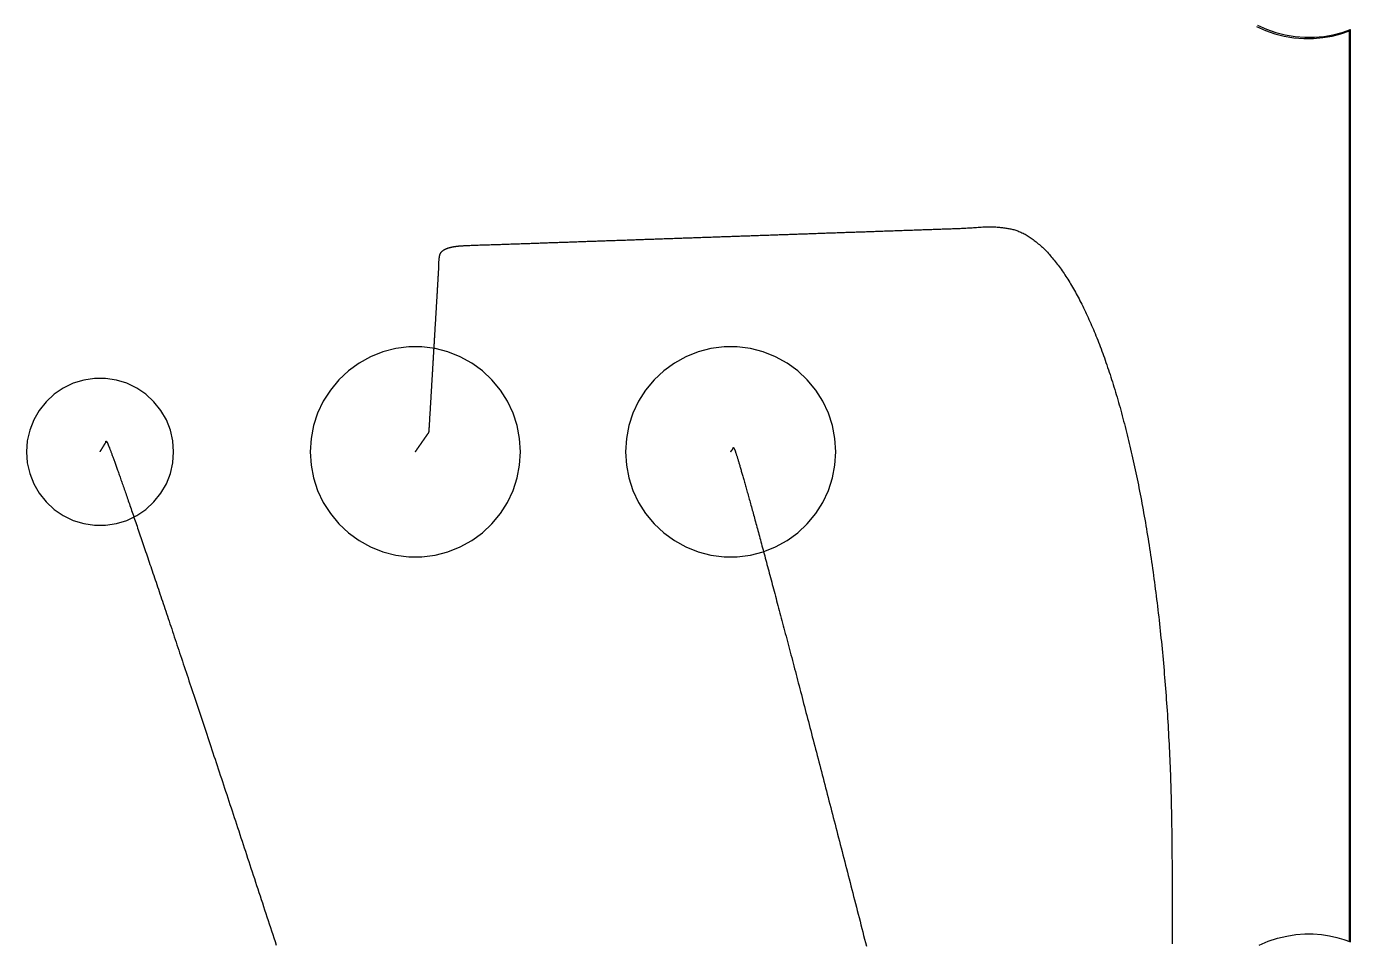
# Model space of a CAD drawing. Header units: millimetres. Extents: x -226 to 218, y -257 to 254.
# Drawn here: x 111.2 to 173.9, y 163.1 to 206.6 of the extents above; entities that cross this region are included whole.
import ezdxf

# ---------------------------------------------------------------- set-up
doc = ezdxf.new("R2010")
doc.units = ezdxf.units.MM
doc.layers.add('SKETCH', color=5, linetype='Continuous')
doc.layers.add('VISIBLE', color=7, linetype='Continuous')

msp = doc.modelspace()

# ---------------------------------------------------------------- linework, layer by layer
at = {"layer": 'SKETCH', "flags": 128}
for points in [[(129.598, 186.422), (129.6, 186.424), (129.602, 186.427), (129.603, 186.429), (129.605, 186.432), (129.607, 186.434), (129.608, 186.436), (129.61, 186.439), (129.612, 186.441), (129.613, 186.444), (129.615, 186.446), (129.616, 186.448), (129.618, 186.451), (129.62, 186.453), (129.621, 186.455), (129.623, 186.458), (129.625, 186.46), (129.626, 186.463), (129.628, 186.465), (129.63, 186.467), (129.631, 186.47), (129.633, 186.472), (129.635, 186.475), (129.636, 186.477), (129.638, 186.479), (129.64, 186.482), (129.641, 186.484), (129.643, 186.486), (129.645, 186.489), (129.646, 186.491), (129.648, 186.494), (129.65, 186.496), (129.651, 186.498), (129.653, 186.501), (129.655, 186.503), (129.656, 186.506), (129.658, 186.508), (129.66, 186.51), (129.661, 186.513), (129.663, 186.515), (129.665, 186.517), (129.666, 186.52), (129.668, 186.522), (129.67, 186.525), (129.671, 186.527), (129.673, 186.529), (129.675, 186.532), (129.676, 186.534), (129.678, 186.537), (129.679, 186.539), (129.681, 186.541), (129.683, 186.544), (129.684, 186.546), (129.686, 186.549), (129.688, 186.551), (129.689, 186.553), (129.691, 186.556), (129.693, 186.558), (129.694, 186.56), (129.696, 186.563), (129.698, 186.565), (129.699, 186.568), (129.701, 186.57), (129.703, 186.572), (129.704, 186.575), (129.706, 186.577), (129.708, 186.58), (129.709, 186.582), (129.711, 186.584), (129.713, 186.587), (129.714, 186.589), (129.716, 186.591), (129.718, 186.594), (129.719, 186.596), (129.721, 186.599), (129.723, 186.601), (129.724, 186.603), (129.726, 186.606), (129.728, 186.608), (129.729, 186.611), (129.731, 186.613), (129.733, 186.615), (129.734, 186.618), (129.736, 186.62), (129.738, 186.623), (129.739, 186.625), (129.741, 186.627), (129.743, 186.63), (129.744, 186.632), (129.746, 186.634), (129.748, 186.637), (129.749, 186.639), (129.751, 186.642), (129.753, 186.644), (129.754, 186.646), (129.756, 186.649), (129.758, 186.651), (129.759, 186.654), (129.761, 186.656), (129.763, 186.658), (129.764, 186.661), (129.766, 186.663), (129.767, 186.666), (129.769, 186.668), (129.771, 186.67), (129.772, 186.673), (129.774, 186.675), (129.776, 186.677), (129.777, 186.68), (129.779, 186.682), (129.781, 186.685), (129.782, 186.687), (129.784, 186.689), (129.786, 186.692), (129.787, 186.694), (129.789, 186.697), (129.791, 186.699), (129.792, 186.701), (129.794, 186.704), (129.796, 186.706), (129.797, 186.709), (129.799, 186.711), (129.801, 186.713), (129.802, 186.716), (129.804, 186.718), (129.806, 186.721), (129.807, 186.723), (129.809, 186.725), (129.811, 186.728), (129.812, 186.73), (129.814, 186.732), (129.816, 186.735), (129.817, 186.737), (129.819, 186.74), (129.821, 186.742), (129.822, 186.744), (129.824, 186.747), (129.826, 186.749), (129.827, 186.752), (129.829, 186.754), (129.831, 186.756), (129.832, 186.759), (129.834, 186.761), (129.836, 186.764), (129.837, 186.766), (129.839, 186.768), (129.841, 186.771), (129.842, 186.773), (129.844, 186.776), (129.846, 186.778), (129.847, 186.78), (129.849, 186.783), (129.851, 186.785), (129.852, 186.788), (129.854, 186.79), (129.856, 186.792), (129.857, 186.795), (129.859, 186.797), (129.861, 186.799), (129.862, 186.802), (129.864, 186.804), (129.866, 186.807), (129.867, 186.809), (129.869, 186.811), (129.871, 186.814), (129.872, 186.816), (129.874, 186.819), (129.876, 186.821), (129.877, 186.823), (129.879, 186.826), (129.881, 186.828), (129.882, 186.831), (129.884, 186.833), (129.886, 186.835), (129.887, 186.838), (129.889, 186.84), (129.891, 186.843), (129.892, 186.845), (129.894, 186.847), (129.896, 186.85), (129.897, 186.852), (129.899, 186.855), (129.901, 186.857), (129.902, 186.859), (129.904, 186.862), (129.906, 186.864), (129.907, 186.867), (129.909, 186.869), (129.911, 186.871), (129.912, 186.874), (129.914, 186.876), (129.916, 186.878), (129.917, 186.881), (129.919, 186.883), (129.921, 186.886), (129.922, 186.888), (129.924, 186.89), (129.926, 186.893), (129.927, 186.895), (129.929, 186.898), (129.931, 186.9), (129.932, 186.902), (129.934, 186.905), (129.936, 186.907), (129.937, 186.91), (129.939, 186.912), (129.941, 186.914), (129.942, 186.917), (129.944, 186.919), (129.946, 186.922), (129.947, 186.924), (129.949, 186.926), (129.951, 186.929), (129.952, 186.931), (129.954, 186.934), (129.955, 186.936), (129.957, 186.938), (129.959, 186.941), (129.96, 186.943), (129.962, 186.946), (129.964, 186.948), (129.965, 186.95), (129.967, 186.953), (129.969, 186.955), (129.97, 186.958), (129.972, 186.96), (129.974, 186.962), (129.975, 186.965), (129.977, 186.967), (129.979, 186.97), (129.981, 186.972), (129.982, 186.974), (129.984, 186.977), (129.986, 186.979), (129.987, 186.982), (129.989, 186.984), (129.991, 186.986), (129.992, 186.989), (129.994, 186.991), (129.996, 186.994), (129.997, 186.996), (129.999, 186.998), (130.001, 187.001), (130.002, 187.003), (130.004, 187.006), (130.006, 187.008), (130.007, 187.01), (130.009, 187.013), (130.011, 187.015), (130.012, 187.018), (130.014, 187.02), (130.016, 187.022), (130.017, 187.025), (130.019, 187.027), (130.021, 187.03), (130.022, 187.032), (130.024, 187.034), (130.026, 187.037), (130.027, 187.039), (130.029, 187.042), (130.031, 187.044), (130.032, 187.046), (130.034, 187.049), (130.036, 187.051), (130.037, 187.054), (130.039, 187.056), (130.041, 187.058), (130.042, 187.061), (130.044, 187.063), (130.046, 187.066), (130.047, 187.068), (130.049, 187.07), (130.051, 187.073), (130.052, 187.075), (130.054, 187.078), (130.056, 187.08), (130.057, 187.082), (130.059, 187.085), (130.061, 187.087), (130.062, 187.09), (130.064, 187.092), (130.066, 187.094), (130.067, 187.097), (130.069, 187.099), (130.071, 187.102), (130.072, 187.104), (130.074, 187.106), (130.076, 187.109), (130.077, 187.111), (130.079, 187.114), (130.081, 187.116), (130.082, 187.118), (130.084, 187.121), (130.086, 187.123), (130.087, 187.126), (130.089, 187.128), (130.091, 187.13), (130.092, 187.133), (130.094, 187.135), (130.096, 187.138), (130.097, 187.14), (130.099, 187.142), (130.101, 187.145), (130.102, 187.147), (130.104, 187.15), (130.106, 187.152), (130.107, 187.154), (130.109, 187.157), (130.111, 187.159), (130.112, 187.162), (130.114, 187.164), (130.116, 187.166), (130.117, 187.169), (130.119, 187.171), (130.121, 187.174), (130.122, 187.176), (130.124, 187.178), (130.126, 187.181), (130.127, 187.183), (130.129, 187.186), (130.131, 187.188), (130.132, 187.19), (130.134, 187.193), (130.136, 187.195), (130.137, 187.198), (130.139, 187.2), (130.141, 187.202), (130.142, 187.205), (130.144, 187.207), (130.146, 187.21), (130.147, 187.212), (130.149, 187.214), (130.151, 187.217), (130.152, 187.219), (130.154, 187.222), (130.156, 187.224), (130.157, 187.226), (130.159, 187.229), (130.161, 187.231), (130.162, 187.234), (130.164, 187.236), (130.166, 187.238), (130.167, 187.241), (130.169, 187.243), (130.171, 187.246), (130.172, 187.248), (130.174, 187.251), (130.176, 187.253), (130.177, 187.255), (130.179, 187.258), (130.181, 187.26), (130.183, 187.263), (130.184, 187.265), (130.186, 187.267), (130.188, 187.27), (130.189, 187.272), (130.191, 187.275), (130.193, 187.277), (130.194, 187.279), (130.196, 187.282), (130.198, 187.284), (130.199, 187.287), (130.201, 187.289), (130.203, 187.292), (130.205, 187.294), (130.207, 187.297), (130.209, 187.299), (130.21, 187.302), (130.212, 187.304), (130.214, 187.307), (130.216, 187.309), (130.218, 187.312), (130.22, 187.314), (130.222, 187.317), (130.224, 187.319), (130.225, 187.322), (130.227, 187.324), (130.229, 187.326), (130.23, 187.329), (130.232, 187.331), (130.233, 187.333), (130.235, 187.336), (130.236, 187.338), (130.237, 187.34), (130.238, 187.342), (130.238, 187.343), (130.238, 187.343), (130.239, 187.344), (130.239, 187.345), (130.239, 187.345), (130.239, 187.346), (130.239, 187.346), (130.24, 187.347), (130.24, 187.347), (130.24, 187.348), (130.24, 187.348), (130.24, 187.349), (130.241, 187.349), (130.241, 187.35), (130.241, 187.351), (130.241, 187.351), (130.241, 187.352), (130.241, 187.353), (130.242, 187.353), (130.242, 187.354), (130.242, 187.355), (130.242, 187.356), (130.242, 187.357), (130.243, 187.358), (130.243, 187.359), (130.243, 187.36), (130.243, 187.361), (130.243, 187.362), (130.244, 187.364), (130.244, 187.365), (130.244, 187.366), (130.244, 187.368), (130.244, 187.369), (130.245, 187.37), (130.245, 187.372), (130.245, 187.373), (130.245, 187.375), (130.245, 187.376), (130.246, 187.378), (130.246, 187.379), (130.246, 187.381), (130.246, 187.382), (130.246, 187.384), (130.247, 187.386), (130.247, 187.388), (130.247, 187.389), (130.247, 187.391), (130.247, 187.393), (130.248, 187.395), (130.248, 187.397), (130.248, 187.399), (130.248, 187.401), (130.248, 187.403), (130.249, 187.405), (130.249, 187.407), (130.249, 187.409), (130.249, 187.411), (130.249, 187.413), (130.25, 187.416), (130.25, 187.418), (130.25, 187.42), (130.25, 187.422), (130.251, 187.425), (130.251, 187.427), (130.251, 187.429), (130.251, 187.432), (130.251, 187.434), (130.252, 187.437), (130.252, 187.439), (130.252, 187.442), (130.252, 187.445), (130.252, 187.447), (130.253, 187.45), (130.253, 187.452), (130.253, 187.455), (130.253, 187.457), (130.253, 187.46), (130.253, 187.462), (130.254, 187.464), (130.254, 187.467), (130.254, 187.469), (130.254, 187.472), (130.254, 187.474), (130.254, 187.477), (130.255, 187.48), (130.255, 187.482), (130.255, 187.485), (130.255, 187.488), (130.255, 187.492), (130.256, 187.495), (130.256, 187.498), (130.256, 187.502), (130.256, 187.506), (130.257, 187.51), (130.257, 187.515), (130.257, 187.519), (130.258, 187.534), (130.259, 187.551), (130.26, 187.571), (130.262, 187.592), (130.263, 187.615), (130.265, 187.64), (130.266, 187.666), (130.268, 187.693), (130.269, 187.722), (130.271, 187.752), (130.273, 187.783), (130.275, 187.814), (130.277, 187.846), (130.279, 187.879), (130.281, 187.912), (130.283, 187.945), (130.285, 187.978), (130.287, 188.011), (130.288, 188.044), (130.29, 188.076), (130.292, 188.107), (130.294, 188.138), (130.296, 188.168), (130.298, 188.197), (130.299, 188.225), (130.301, 188.253), (130.303, 188.282), (130.304, 188.31), (130.306, 188.338), (130.308, 188.366), (130.309, 188.395), (130.311, 188.423), (130.313, 188.451), (130.314, 188.48), (130.316, 188.508), (130.318, 188.536), (130.319, 188.564), (130.321, 188.593), (130.323, 188.621), (130.324, 188.649), (130.326, 188.678), (130.328, 188.706), (130.33, 188.734), (130.331, 188.763), (130.333, 188.791), (130.335, 188.819), (130.336, 188.847), (130.338, 188.876), (130.34, 188.904), (130.341, 188.932), (130.343, 188.961), (130.345, 188.989), (130.346, 189.017), (130.348, 189.045), (130.35, 189.074), (130.351, 189.102), (130.353, 189.13), (130.355, 189.158), (130.356, 189.187), (130.358, 189.215), (130.36, 189.243), (130.362, 189.271), (130.363, 189.3), (130.365, 189.328), (130.367, 189.356), (130.368, 189.384), (130.37, 189.413), (130.372, 189.441), (130.373, 189.469), (130.375, 189.498), (130.377, 189.526), (130.378, 189.554), (130.38, 189.582), (130.382, 189.611), (130.383, 189.639), (130.385, 189.667), (130.387, 189.696), (130.388, 189.724), (130.39, 189.752), (130.392, 189.781), (130.394, 189.809), (130.395, 189.837), (130.397, 189.866), (130.399, 189.894), (130.4, 189.922), (130.402, 189.951), (130.404, 189.979), (130.405, 190.007), (130.407, 190.036), (130.409, 190.064), (130.41, 190.092), (130.412, 190.121), (130.414, 190.149), (130.415, 190.177), (130.417, 190.206), (130.419, 190.234), (130.42, 190.262), (130.422, 190.291), (130.424, 190.319), (130.426, 190.347), (130.427, 190.375), (130.429, 190.404), (130.431, 190.432), (130.432, 190.46), (130.434, 190.489), (130.436, 190.517), (130.437, 190.545), (130.439, 190.574), (130.441, 190.602), (130.442, 190.63), (130.444, 190.658), (130.446, 190.687), (130.447, 190.715), (130.449, 190.743), (130.451, 190.772), (130.453, 190.8), (130.454, 190.828), (130.456, 190.856), (130.458, 190.885), (130.459, 190.913), (130.461, 190.941), (130.463, 190.97), (130.464, 190.998), (130.466, 191.026), (130.468, 191.055), (130.469, 191.083), (130.471, 191.111), (130.473, 191.14), (130.474, 191.168), (130.476, 191.196), (130.478, 191.224), (130.48, 191.253), (130.481, 191.281), (130.483, 191.309), (130.485, 191.338), (130.486, 191.366), (130.488, 191.394), (130.49, 191.423), (130.491, 191.451), (130.493, 191.479), (130.495, 191.508), (130.496, 191.536), (130.498, 191.564), (130.5, 191.593), (130.501, 191.621), (130.503, 191.649), (130.505, 191.678), (130.507, 191.706), (130.508, 191.735), (130.51, 191.763), (130.512, 191.791), (130.513, 191.82), (130.515, 191.848), (130.517, 191.876), (130.518, 191.905), (130.52, 191.933), (130.522, 191.962), (130.523, 191.99), (130.525, 192.018), (130.527, 192.047), (130.528, 192.075), (130.53, 192.104), (130.532, 192.132), (130.534, 192.16), (130.535, 192.189), (130.537, 192.217), (130.539, 192.245), (130.54, 192.274), (130.542, 192.302), (130.544, 192.331), (130.545, 192.359), (130.547, 192.387), (130.549, 192.416), (130.55, 192.444), (130.552, 192.472), (130.554, 192.501), (130.555, 192.529), (130.557, 192.557), (130.559, 192.586), (130.561, 192.614), (130.562, 192.642), (130.564, 192.671), (130.566, 192.699), (130.567, 192.727), (130.569, 192.756), (130.571, 192.784), (130.572, 192.812), (130.574, 192.841), (130.576, 192.869), (130.577, 192.898), (130.579, 192.926), (130.581, 192.954), (130.583, 192.983), (130.584, 193.011), (130.586, 193.039), (130.588, 193.068), (130.589, 193.096), (130.591, 193.125), (130.593, 193.153), (130.594, 193.181), (130.596, 193.21), (130.598, 193.238), (130.599, 193.267), (130.601, 193.295), (130.603, 193.324), (130.604, 193.352), (130.606, 193.38), (130.608, 193.409), (130.61, 193.437), (130.611, 193.466), (130.613, 193.494), (130.615, 193.523), (130.616, 193.551), (130.618, 193.579), (130.62, 193.608), (130.621, 193.636), (130.623, 193.665), (130.625, 193.693), (130.626, 193.721), (130.628, 193.75), (130.63, 193.778), (130.632, 193.807), (130.633, 193.835), (130.635, 193.863), (130.637, 193.892), (130.638, 193.92), (130.64, 193.948), (130.642, 193.977), (130.643, 194.005), (130.645, 194.034), (130.647, 194.062), (130.648, 194.09), (130.65, 194.119), (130.652, 194.147), (130.654, 194.176), (130.655, 194.204), (130.657, 194.232), (130.659, 194.261), (130.66, 194.289), (130.662, 194.317), (130.664, 194.346), (130.665, 194.374), (130.667, 194.403), (130.669, 194.431), (130.67, 194.459), (130.672, 194.488), (130.674, 194.516), (130.676, 194.545), (130.677, 194.573), (130.679, 194.601), (130.681, 194.63), (130.682, 194.658), (130.684, 194.687), (130.686, 194.715), (130.687, 194.743), (130.689, 194.772), (130.691, 194.8), (130.692, 194.829), (130.694, 194.857), (130.696, 194.886), (130.698, 194.914), (130.699, 194.942), (130.701, 194.971), (130.703, 194.999), (130.704, 195.028), (130.706, 195.057), (130.707, 195.087), (130.708, 195.118), (130.709, 195.149), (130.71, 195.18), (130.71, 195.211), (130.711, 195.242), (130.712, 195.273), (130.713, 195.305), (130.714, 195.336), (130.715, 195.367), (130.716, 195.397), (130.717, 195.427), (130.718, 195.456), (130.72, 195.485), (130.722, 195.513), (130.724, 195.541), (130.726, 195.567), (130.729, 195.592), (130.732, 195.617), (130.735, 195.64), (130.739, 195.662), (130.743, 195.682), (130.746, 195.694), (130.748, 195.705), (130.751, 195.716), (130.753, 195.726), (130.756, 195.736), (130.758, 195.746), (130.761, 195.755), (130.763, 195.765), (130.766, 195.774), (130.769, 195.782), (130.771, 195.791), (130.774, 195.799), (130.778, 195.807), (130.781, 195.815), (130.785, 195.823), (130.788, 195.831), (130.792, 195.839), (130.797, 195.846), (130.801, 195.854), (130.806, 195.861), (130.812, 195.869), (130.817, 195.876), (130.823, 195.884), (130.83, 195.892), (130.837, 195.899), (130.844, 195.907), (130.851, 195.914), (130.858, 195.921), (130.866, 195.929), (130.874, 195.936), (130.883, 195.943), (130.891, 195.95), (130.9, 195.957), (130.909, 195.963), (130.918, 195.97), (130.928, 195.977), (130.938, 195.983), (130.948, 195.99), (130.958, 195.996), (130.969, 196.002), (130.979, 196.008), (130.991, 196.014), (131.002, 196.02), (131.013, 196.026), (131.025, 196.032), (131.037, 196.037), (131.05, 196.043), (131.062, 196.048), (131.075, 196.054), (131.088, 196.059), (131.101, 196.064), (131.115, 196.069), (131.128, 196.074), (131.142, 196.079), (131.157, 196.084), (131.171, 196.089), (131.186, 196.093), (131.201, 196.098), (131.216, 196.102), (131.232, 196.106), (131.248, 196.111), (131.264, 196.115), (131.28, 196.119), (131.296, 196.123), (131.313, 196.126), (131.33, 196.13), (131.347, 196.134), (131.365, 196.137), (131.383, 196.141), (131.4, 196.144), (131.419, 196.148), (131.437, 196.151), (131.456, 196.154), (131.474, 196.157), (131.493, 196.159), (131.511, 196.162), (131.53, 196.164), (131.548, 196.167), (131.567, 196.169), (131.586, 196.171), (131.605, 196.173), (131.625, 196.175), (131.644, 196.177), (131.665, 196.179), (131.685, 196.18), (131.706, 196.182), (131.728, 196.184), (131.75, 196.185), (131.773, 196.187), (131.797, 196.188), (131.821, 196.19), (131.846, 196.192), (131.872, 196.193), (131.898, 196.195), (131.926, 196.197), (131.954, 196.198), (132.005, 196.201), (132.058, 196.204), (132.115, 196.207), (132.175, 196.21), (132.237, 196.212), (132.302, 196.215), (132.369, 196.218), (132.438, 196.22), (132.508, 196.222), (132.581, 196.225), (132.654, 196.227), (132.729, 196.229), (132.804, 196.232), (132.88, 196.234), (132.957, 196.236), (133.034, 196.238), (133.11, 196.241), (133.187, 196.243), (133.263, 196.245), (133.339, 196.247), (133.413, 196.25), (133.487, 196.252), (133.559, 196.254), (133.63, 196.257), (133.7, 196.259), (133.769, 196.262), (133.839, 196.264), (133.909, 196.266), (133.979, 196.269), (134.049, 196.271), (134.119, 196.274), (134.189, 196.276), (134.258, 196.279), (134.328, 196.281), (134.398, 196.283), (134.468, 196.286), (134.538, 196.288), (134.608, 196.291), (134.678, 196.293), (134.747, 196.296), (134.817, 196.298), (134.887, 196.3), (134.957, 196.303), (135.027, 196.305), (135.097, 196.308), (135.167, 196.31), (135.236, 196.313), (135.306, 196.315), (135.376, 196.317), (135.446, 196.32), (135.516, 196.322), (135.586, 196.325), (135.656, 196.327), (135.725, 196.33), (135.795, 196.332), (135.865, 196.334), (135.935, 196.337), (136.005, 196.339), (136.075, 196.342), (136.145, 196.344), (136.214, 196.347), (136.284, 196.349), (136.354, 196.351), (136.424, 196.354), (136.494, 196.356), (136.564, 196.359), (136.634, 196.361), (136.703, 196.364), (136.773, 196.366), (136.843, 196.368), (136.913, 196.371), (136.983, 196.373), (137.053, 196.376), (137.123, 196.378), (137.193, 196.381), (137.263, 196.383), (137.333, 196.385), (137.403, 196.388), (137.472, 196.39), (137.542, 196.393), (137.612, 196.395), (137.682, 196.398), (137.752, 196.4), (137.822, 196.403), (137.892, 196.405), (137.962, 196.407), (138.032, 196.41), (138.102, 196.412), (138.172, 196.415), (138.242, 196.417), (138.312, 196.42), (138.382, 196.422), (138.452, 196.424), (138.522, 196.427), (138.592, 196.429), (138.662, 196.432), (138.732, 196.434), (138.802, 196.437), (138.871, 196.439), (138.941, 196.441), (139.011, 196.444), (139.081, 196.446), (139.151, 196.449), (139.221, 196.451), (139.291, 196.454), (139.361, 196.456), (139.431, 196.458), (139.501, 196.461), (139.571, 196.463), (139.641, 196.466), (139.711, 196.468), (139.781, 196.471), (139.851, 196.473), (139.92, 196.475), (139.99, 196.478), (140.06, 196.48), (140.13, 196.483), (140.2, 196.485), (140.27, 196.488), (140.34, 196.49), (140.41, 196.493), (140.48, 196.495), (140.55, 196.497), (140.62, 196.5), (140.69, 196.502), (140.76, 196.505), (140.83, 196.507), (140.9, 196.51), (140.97, 196.512), (141.04, 196.514), (141.11, 196.517), (141.18, 196.519), (141.251, 196.522), (141.321, 196.524), (141.391, 196.527), (141.461, 196.529), (141.531, 196.531), (141.601, 196.534), (141.671, 196.536), (141.741, 196.539), (141.811, 196.541), (141.881, 196.544), (141.951, 196.546), (142.021, 196.549), (142.091, 196.551), (142.161, 196.553), (142.231, 196.556), (142.301, 196.558), (142.371, 196.561), (142.441, 196.563), (142.511, 196.566), (142.581, 196.568), (142.651, 196.57), (142.721, 196.573), (142.791, 196.575), (142.861, 196.578), (142.931, 196.58), (143.001, 196.583), (143.071, 196.585), (143.141, 196.588), (143.211, 196.59), (143.281, 196.592), (143.351, 196.595), (143.421, 196.597), (143.491, 196.6), (143.561, 196.602), (143.631, 196.605), (143.702, 196.607), (143.772, 196.609), (143.842, 196.612), (143.912, 196.614), (143.982, 196.617), (144.052, 196.619), (144.122, 196.622), (144.192, 196.624), (144.262, 196.626), (144.332, 196.629), (144.402, 196.631), (144.473, 196.634), (144.543, 196.636), (144.613, 196.639), (144.683, 196.641), (144.753, 196.644), (144.823, 196.646), (144.893, 196.648), (144.963, 196.651), (145.034, 196.653), (145.104, 196.656), (145.174, 196.658), (145.244, 196.661), (145.314, 196.663), (145.384, 196.665), (145.454, 196.668), (145.524, 196.67), (145.595, 196.673), (145.665, 196.675), (145.735, 196.678), (145.805, 196.68), (145.875, 196.683), (145.945, 196.685), (146.016, 196.687), (146.086, 196.69), (146.156, 196.692), (146.226, 196.695), (146.296, 196.697), (146.366, 196.7), (146.436, 196.702), (146.507, 196.705), (146.577, 196.707), (146.647, 196.709), (146.717, 196.712), (146.787, 196.714), (146.857, 196.717), (146.928, 196.719), (146.998, 196.722), (147.068, 196.724), (147.138, 196.726), (147.208, 196.729), (147.278, 196.731), (147.348, 196.734), (147.419, 196.736), (147.489, 196.739), (147.559, 196.741), (147.629, 196.744), (147.699, 196.746), (147.769, 196.748), (147.839, 196.751), (147.91, 196.753), (147.98, 196.756), (148.05, 196.758), (148.12, 196.761), (148.19, 196.763), (148.26, 196.766), (148.33, 196.768), (148.401, 196.77), (148.471, 196.773), (148.541, 196.775), (148.611, 196.778), (148.681, 196.78), (148.752, 196.783), (148.822, 196.785), (148.892, 196.787), (148.962, 196.79), (149.032, 196.792), (149.103, 196.795), (149.173, 196.797), (149.243, 196.8), (149.313, 196.802), (149.383, 196.805), (149.454, 196.807), (149.524, 196.809), (149.594, 196.812), (149.664, 196.814), (149.735, 196.817), (149.805, 196.819), (149.875, 196.822), (149.945, 196.824), (150.016, 196.827), (150.086, 196.829), (150.156, 196.831), (150.226, 196.834), (150.297, 196.836), (150.367, 196.839), (150.437, 196.841), (150.507, 196.844), (150.578, 196.846), (150.648, 196.849), (150.718, 196.851), (150.788, 196.853), (150.859, 196.856), (150.929, 196.858), (150.999, 196.861), (151.069, 196.863), (151.139, 196.866), (151.21, 196.868), (151.28, 196.871), (151.35, 196.873), (151.42, 196.875), (151.491, 196.878), (151.561, 196.88), (151.631, 196.883), (151.701, 196.885), (151.771, 196.888), (151.842, 196.89), (151.912, 196.893), (151.982, 196.895), (152.053, 196.897), (152.123, 196.9), (152.193, 196.902), (152.263, 196.905), (152.334, 196.907), (152.404, 196.91), (152.474, 196.912), (152.545, 196.915), (152.615, 196.917), (152.685, 196.919), (152.756, 196.922), (152.826, 196.924), (152.896, 196.927), (152.967, 196.929), (153.037, 196.932), (153.107, 196.934), (153.178, 196.937), (153.248, 196.939), (153.318, 196.941), (153.389, 196.944), (153.459, 196.946), (153.529, 196.949), (153.599, 196.951), (153.67, 196.954), (153.74, 196.956), (153.81, 196.959), (153.881, 196.961), (153.951, 196.963), (154.021, 196.966), (154.092, 196.968), (154.162, 196.971), (154.232, 196.973), (154.303, 196.976), (154.373, 196.978), (154.443, 196.981), (154.514, 196.983), (154.584, 196.985), (154.654, 196.988), (154.724, 196.99), (154.795, 196.993), (154.865, 196.995), (154.935, 196.998), (155.006, 197), (155.076, 197.003), (155.146, 197.005), (155.217, 197.007), (155.287, 197.01), (155.357, 197.012), (155.428, 197.015), (155.498, 197.017), (155.569, 197.02), (155.64, 197.023), (155.711, 197.027), (155.783, 197.032), (155.855, 197.037), (155.928, 197.042), (156, 197.047), (156.072, 197.052), (156.145, 197.057), (156.217, 197.063), (156.29, 197.068), (156.362, 197.072), (156.434, 197.077), (156.505, 197.081), (156.576, 197.084), (156.647, 197.087), (156.717, 197.089), (156.787, 197.09), (156.856, 197.091), (156.924, 197.09), (156.991, 197.088), (157.058, 197.085), (157.123, 197.081), (157.188, 197.076), (157.241, 197.071), (157.294, 197.066), (157.346, 197.061), (157.397, 197.055), (157.448, 197.05), (157.498, 197.044), (157.548, 197.038), (157.597, 197.031), (157.647, 197.024), (157.695, 197.016), (157.744, 197.008), (157.792, 196.999), (157.84, 196.989), (157.888, 196.978), (157.936, 196.966), (157.983, 196.954), (158.031, 196.94), (158.079, 196.925), (158.126, 196.909), (158.174, 196.892), (158.222, 196.873), (158.27, 196.853), (158.318, 196.832), (158.367, 196.809), (158.415, 196.784), (158.464, 196.759), (158.513, 196.732), (158.561, 196.704), (158.61, 196.676), (158.658, 196.646), (158.707, 196.615), (158.755, 196.583), (158.804, 196.55), (158.852, 196.516), (158.901, 196.48), (158.949, 196.444), (158.997, 196.407), (159.045, 196.369), (159.094, 196.329), (159.142, 196.289), (159.19, 196.247), (159.237, 196.205), (159.285, 196.161), (159.333, 196.117), (159.38, 196.071), (159.428, 196.025), (159.475, 195.977), (159.522, 195.929), (159.57, 195.879), (159.617, 195.828), (159.664, 195.777), (159.711, 195.724), (159.758, 195.67), (159.804, 195.615), (159.851, 195.559), (159.898, 195.502), (159.944, 195.444), (159.991, 195.385), (160.037, 195.325), (160.084, 195.264), (160.13, 195.202), (160.176, 195.139), (160.222, 195.075), (160.268, 195.009), (160.314, 194.943), (160.36, 194.876), (160.405, 194.808), (160.45, 194.739), (160.496, 194.67), (160.541, 194.599), (160.586, 194.527), (160.631, 194.454), (160.675, 194.38), (160.72, 194.306), (160.764, 194.23), (160.809, 194.153), (160.853, 194.075), (160.897, 193.996), (160.941, 193.917), (160.985, 193.836), (161.029, 193.754), (161.073, 193.671), (161.117, 193.587), (161.16, 193.503), (161.203, 193.417), (161.247, 193.331), (161.29, 193.243), (161.332, 193.155), (161.375, 193.065), (161.418, 192.975), (161.46, 192.884), (161.502, 192.792), (161.544, 192.699), (161.586, 192.605), (161.628, 192.511), (161.669, 192.415), (161.711, 192.319), (161.752, 192.222), (161.793, 192.123), (161.834, 192.024), (161.875, 191.924), (161.915, 191.822), (161.956, 191.72), (161.996, 191.617), (162.036, 191.513), (162.076, 191.408), (162.116, 191.302), (162.156, 191.196), (162.195, 191.088), (162.235, 190.98), (162.274, 190.871), (162.313, 190.76), (162.351, 190.65), (162.39, 190.538), (162.428, 190.425), (162.466, 190.312), (162.504, 190.198), (162.542, 190.083), (162.58, 189.968), (162.617, 189.852), (162.654, 189.735), (162.691, 189.617), (162.728, 189.498), (162.764, 189.378), (162.801, 189.257), (162.837, 189.136), (162.873, 189.014), (162.909, 188.891), (162.945, 188.767), (162.98, 188.642), (163.016, 188.516), (163.051, 188.39), (163.085, 188.263), (163.12, 188.135), (163.155, 188.006), (163.189, 187.877), (163.223, 187.747), (163.257, 187.616), (163.29, 187.485), (163.324, 187.353), (163.357, 187.22), (163.389, 187.087), (163.422, 186.953), (163.454, 186.818), (163.487, 186.683), (163.519, 186.547), (163.55, 186.41), (163.582, 186.272), (163.613, 186.133), (163.644, 185.994), (163.675, 185.854), (163.706, 185.713), (163.736, 185.571), (163.766, 185.429), (163.796, 185.286), (163.826, 185.143), (163.856, 184.999), (163.885, 184.854), (163.914, 184.708), (163.943, 184.562), (163.971, 184.416), (164, 184.268), (164.028, 184.121), (164.055, 183.972), (164.083, 183.823), (164.11, 183.674), (164.137, 183.524), (164.164, 183.374), (164.191, 183.223), (164.217, 183.071), (164.243, 182.919), (164.269, 182.766), (164.294, 182.612), (164.32, 182.458), (164.345, 182.303), (164.37, 182.147), (164.394, 181.991), (164.418, 181.835), (164.443, 181.677), (164.466, 181.519), (164.49, 181.361), (164.513, 181.202), (164.536, 181.043), (164.559, 180.883), (164.582, 180.723), (164.604, 180.562), (164.626, 180.401), (164.648, 180.24), (164.669, 180.078), (164.69, 179.916), (164.711, 179.753), (164.732, 179.59), (164.752, 179.427), (164.772, 179.263), (164.792, 179.098), (164.812, 178.933), (164.831, 178.767), (164.85, 178.601), (164.869, 178.435), (164.887, 178.268), (164.906, 178.1), (164.923, 177.932), (164.941, 177.764), (164.959, 177.595), (164.976, 177.426), (164.993, 177.256), (165.009, 177.086), (165.026, 176.916), (165.042, 176.746), (165.057, 176.575), (165.073, 176.404), (165.088, 176.232), (165.103, 176.061), (165.117, 175.889), (165.132, 175.717), (165.146, 175.545), (165.16, 175.372), (165.173, 175.199), (165.186, 175.026), (165.199, 174.852), (165.212, 174.678), (165.224, 174.503), (165.236, 174.328), (165.248, 174.153), (165.26, 173.977), (165.271, 173.801), (165.282, 173.625), (165.292, 173.449), (165.303, 173.272), (165.313, 173.095), (165.323, 172.918), (165.332, 172.741), (165.342, 172.564), (165.351, 172.386), (165.359, 172.208), (165.368, 172.031), (165.376, 171.853), (165.383, 171.675), (165.391, 171.497), (165.398, 171.319), (165.405, 171.141), (165.411, 170.965), (165.417, 170.789), (165.423, 170.614), (165.428, 170.44), (165.433, 170.265), (165.437, 170.091), (165.441, 169.917), (165.445, 169.743), (165.449, 169.568), (165.452, 169.393), (165.456, 169.217), (165.458, 169.041), (165.461, 168.863), (165.464, 168.685), (165.466, 168.505), (165.469, 168.324), (165.471, 168.141), (165.473, 167.956), (165.475, 167.769), (165.477, 167.581), (165.479, 167.39), (165.481, 167.197), (165.482, 167.001), (165.485, 166.76), (165.486, 166.516), (165.488, 166.268), (165.489, 166.017), (165.49, 165.762), (165.49, 165.504), (165.491, 165.244), (165.491, 164.982), (165.491, 164.717), (165.49, 164.451), (165.49, 164.183), (165.489, 163.914), (165.489, 163.643), (165.488, 163.372), (165.487, 163.1)], [(134.583, 186.422), (134.543, 187.047), (134.426, 187.662), (134.233, 188.257), (133.966, 188.823), (133.631, 189.352), (133.232, 189.834), (132.776, 190.263), (132.269, 190.631), (131.721, 190.932), (131.139, 191.163), (130.532, 191.318), (129.911, 191.397), (129.285, 191.397), (128.664, 191.318), (128.058, 191.163), (127.476, 190.932), (126.927, 190.631), (126.421, 190.263), (125.965, 189.834), (125.566, 189.352), (125.23, 188.823), (124.964, 188.257), (124.77, 187.662), (124.653, 187.047), (124.614, 186.422), (124.653, 185.797), (124.77, 185.182), (124.964, 184.587), (125.23, 184.021), (125.566, 183.492), (125.965, 183.01), (126.421, 182.581), (126.927, 182.213), (127.476, 181.912), (128.058, 181.682), (128.664, 181.526), (129.285, 181.447), (129.911, 181.447), (130.532, 181.526), (131.139, 181.682), (131.721, 181.912), (132.269, 182.213), (132.776, 182.581), (133.232, 183.01), (133.631, 183.492), (133.966, 184.021), (134.233, 184.587), (134.426, 185.182), (134.543, 185.797), (134.583, 186.422)], [(149.536, 186.422), (149.497, 187.047), (149.38, 187.662), (149.186, 188.257), (148.92, 188.823), (148.584, 189.352), (148.185, 189.834), (147.729, 190.263), (147.223, 190.631), (146.674, 190.932), (146.092, 191.163), (145.486, 191.318), (144.865, 191.397), (144.239, 191.397), (143.618, 191.318), (143.012, 191.163), (142.43, 190.932), (141.881, 190.631), (141.375, 190.263), (140.918, 189.834), (140.519, 189.352), (140.184, 188.823), (139.917, 188.257), (139.724, 187.662), (139.607, 187.047), (139.567, 186.422), (139.607, 185.797), (139.724, 185.182), (139.917, 184.587), (140.184, 184.021), (140.519, 183.492), (140.918, 183.01), (141.375, 182.581), (141.881, 182.213), (142.43, 181.912), (143.012, 181.682), (143.618, 181.526), (144.239, 181.447), (144.865, 181.447), (145.486, 181.526), (146.092, 181.682), (146.674, 181.912), (147.223, 182.213), (147.729, 182.581), (148.185, 183.01), (148.584, 183.492), (148.92, 184.021), (149.186, 184.587), (149.38, 185.182), (149.497, 185.797), (149.536, 186.422)], [(118.134, 186.422), (118.095, 186.942), (117.979, 187.451), (117.788, 187.936), (117.528, 188.388), (117.202, 188.795), (116.82, 189.15), (116.389, 189.444), (115.919, 189.67), (115.421, 189.824), (114.905, 189.902), (114.384, 189.902), (113.868, 189.824), (113.37, 189.67), (112.9, 189.444), (112.469, 189.15), (112.087, 188.795), (111.762, 188.388), (111.501, 187.936), (111.31, 187.451), (111.194, 186.942), (111.155, 186.422), (111.194, 185.902), (111.31, 185.394), (111.501, 184.908), (111.762, 184.457), (112.087, 184.049), (112.469, 183.694), (112.9, 183.4), (113.37, 183.174), (113.868, 183.02), (114.384, 182.943), (114.905, 182.943), (115.421, 183.02), (115.919, 183.174), (116.389, 183.4), (116.82, 183.694), (117.202, 184.049), (117.528, 184.457), (117.788, 184.908), (117.979, 185.394), (118.095, 185.902), (118.134, 186.422)], [(114.645, 186.422), (114.646, 186.425), (114.648, 186.427), (114.649, 186.43), (114.651, 186.432), (114.652, 186.435), (114.654, 186.437), (114.656, 186.44), (114.657, 186.443), (114.659, 186.445), (114.66, 186.448), (114.662, 186.45), (114.664, 186.453), (114.665, 186.455), (114.667, 186.458), (114.668, 186.461), (114.67, 186.463), (114.671, 186.466), (114.673, 186.468), (114.675, 186.471), (114.676, 186.473), (114.678, 186.476), (114.679, 186.479), (114.681, 186.481), (114.682, 186.484), (114.684, 186.486), (114.686, 186.489), (114.687, 186.491), (114.689, 186.494), (114.69, 186.497), (114.692, 186.499), (114.694, 186.502), (114.695, 186.504), (114.697, 186.507), (114.698, 186.509), (114.7, 186.512), (114.701, 186.514), (114.703, 186.517), (114.705, 186.52), (114.706, 186.522), (114.708, 186.525), (114.709, 186.527), (114.711, 186.53), (114.712, 186.532), (114.714, 186.535), (114.716, 186.538), (114.717, 186.54), (114.719, 186.543), (114.72, 186.545), (114.722, 186.548), (114.724, 186.55), (114.725, 186.553), (114.727, 186.556), (114.728, 186.558), (114.73, 186.561), (114.731, 186.563), (114.733, 186.566), (114.735, 186.568), (114.736, 186.571), (114.738, 186.574), (114.739, 186.576), (114.741, 186.579), (114.742, 186.581), (114.744, 186.584), (114.746, 186.586), (114.747, 186.589), (114.749, 186.592), (114.75, 186.594), (114.752, 186.597), (114.754, 186.599), (114.755, 186.602), (114.757, 186.604), (114.758, 186.607), (114.76, 186.61), (114.761, 186.612), (114.763, 186.615), (114.765, 186.617), (114.766, 186.62), (114.768, 186.622), (114.769, 186.625), (114.771, 186.628), (114.773, 186.63), (114.774, 186.633), (114.776, 186.635), (114.777, 186.638), (114.779, 186.64), (114.78, 186.643), (114.782, 186.646), (114.784, 186.648), (114.785, 186.651), (114.787, 186.653), (114.788, 186.656), (114.79, 186.658), (114.791, 186.661), (114.793, 186.664), (114.795, 186.666), (114.796, 186.669), (114.798, 186.671), (114.799, 186.674), (114.801, 186.676), (114.803, 186.679), (114.804, 186.682), (114.806, 186.684), (114.807, 186.687), (114.809, 186.689), (114.81, 186.692), (114.812, 186.694), (114.814, 186.697), (114.815, 186.7), (114.817, 186.702), (114.818, 186.705), (114.82, 186.707), (114.822, 186.71), (114.823, 186.712), (114.825, 186.715), (114.826, 186.718), (114.828, 186.72), (114.829, 186.723), (114.831, 186.725), (114.833, 186.728), (114.834, 186.73), (114.836, 186.733), (114.837, 186.736), (114.839, 186.738), (114.841, 186.741), (114.842, 186.743), (114.844, 186.746), (114.845, 186.748), (114.847, 186.751), (114.848, 186.754), (114.85, 186.756), (114.852, 186.759), (114.853, 186.761), (114.855, 186.764), (114.856, 186.766), (114.858, 186.769), (114.86, 186.772), (114.861, 186.774), (114.863, 186.777), (114.864, 186.779), (114.866, 186.782), (114.867, 186.784), (114.869, 186.787), (114.871, 186.79), (114.872, 186.792), (114.874, 186.795), (114.875, 186.797), (114.877, 186.8), (114.879, 186.802), (114.88, 186.805), (114.882, 186.808), (114.883, 186.81), (114.885, 186.813), (114.886, 186.815), (114.888, 186.818), (114.89, 186.821), (114.891, 186.823), (114.893, 186.826), (114.894, 186.828), (114.896, 186.831), (114.898, 186.833), (114.899, 186.836), (114.901, 186.839), (114.902, 186.841), (114.904, 186.844), (114.905, 186.846), (114.907, 186.849), (114.909, 186.851), (114.91, 186.854), (114.912, 186.857), (114.913, 186.86), (114.914, 186.865), (114.915, 186.869), (114.916, 186.874), (114.917, 186.879), (114.918, 186.885), (114.918, 186.89), (114.919, 186.895), (114.92, 186.901), (114.921, 186.906), (114.922, 186.911), (114.923, 186.915), (114.924, 186.919), (114.925, 186.923), (114.927, 186.926), (114.928, 186.928), (114.93, 186.929), (114.932, 186.93), (114.935, 186.93), (114.938, 186.928), (114.941, 186.925), (114.944, 186.921), (114.948, 186.916), (114.952, 186.911), (114.955, 186.906), (114.958, 186.901), (114.961, 186.896), (114.965, 186.891), (114.968, 186.886), (114.972, 186.88), (114.975, 186.874), (114.979, 186.867), (114.983, 186.86), (114.987, 186.852), (114.991, 186.844), (114.996, 186.834), (115.001, 186.824), (115.006, 186.814), (115.011, 186.802), (115.017, 186.789), (115.023, 186.775), (115.029, 186.76), (115.036, 186.744), (115.043, 186.726), (115.051, 186.708), (115.059, 186.687), (115.068, 186.666), (115.077, 186.643), (115.086, 186.619), (115.096, 186.594), (115.106, 186.568), (115.116, 186.541), (115.127, 186.513), (115.138, 186.484), (115.149, 186.454), (115.161, 186.423), (115.173, 186.391), (115.185, 186.358), (115.198, 186.324), (115.211, 186.289), (115.224, 186.253), (115.238, 186.216), (115.251, 186.178), (115.266, 186.139), (115.28, 186.099), (115.295, 186.058), (115.31, 186.017), (115.326, 185.974), (115.341, 185.93), (115.357, 185.885), (115.374, 185.84), (115.391, 185.793), (115.408, 185.746), (115.425, 185.697), (115.443, 185.648), (115.461, 185.597), (115.479, 185.545), (115.498, 185.493), (115.516, 185.439), (115.536, 185.385), (115.555, 185.329), (115.575, 185.273), (115.595, 185.216), (115.616, 185.157), (115.637, 185.098), (115.658, 185.038), (115.679, 184.977), (115.701, 184.915), (115.723, 184.852), (115.745, 184.788), (115.768, 184.723), (115.791, 184.657), (115.814, 184.591), (115.837, 184.523), (115.861, 184.455), (115.885, 184.386), (115.909, 184.315), (115.934, 184.244), (115.959, 184.172), (115.984, 184.099), (116.01, 184.025), (116.036, 183.95), (116.062, 183.874), (116.088, 183.797), (116.115, 183.719), (116.142, 183.64), (116.17, 183.56), (116.197, 183.48), (116.225, 183.398), (116.253, 183.316), (116.282, 183.233), (116.31, 183.149), (116.339, 183.064), (116.369, 182.978), (116.398, 182.892), (116.428, 182.805), (116.458, 182.717), (116.488, 182.628), (116.519, 182.538), (116.55, 182.447), (116.581, 182.356), (116.612, 182.263), (116.644, 182.17), (116.676, 182.076), (116.709, 181.981), (116.741, 181.885), (116.774, 181.788), (116.807, 181.69), (116.84, 181.592), (116.874, 181.493), (116.908, 181.392), (116.942, 181.291), (116.977, 181.19), (117.011, 181.087), (117.046, 180.984), (117.081, 180.88), (117.117, 180.775), (117.153, 180.669), (117.189, 180.563), (117.225, 180.456), (117.261, 180.348), (117.298, 180.239), (117.334, 180.13), (117.372, 180.02), (117.409, 179.909), (117.447, 179.797), (117.484, 179.685), (117.523, 179.571), (117.561, 179.457), (117.6, 179.342), (117.639, 179.226), (117.678, 179.11), (117.717, 178.992), (117.757, 178.874), (117.797, 178.755), (117.837, 178.636), (117.877, 178.516), (117.918, 178.395), (117.959, 178.273), (118, 178.151), (118.041, 178.028), (118.082, 177.904), (118.124, 177.78), (118.165, 177.655), (118.207, 177.53), (118.25, 177.404), (118.292, 177.277), (118.334, 177.15), (118.377, 177.022), (118.42, 176.893), (118.463, 176.764), (118.507, 176.633), (118.551, 176.502), (118.594, 176.371), (118.639, 176.239), (118.683, 176.106), (118.727, 175.972), (118.772, 175.838), (118.817, 175.703), (118.862, 175.567), (118.908, 175.431), (118.953, 175.294), (118.999, 175.157), (119.045, 175.019), (119.091, 174.881), (119.137, 174.742), (119.183, 174.603), (119.23, 174.463), (119.276, 174.322), (119.323, 174.182), (119.37, 174.04), (119.417, 173.898), (119.464, 173.756), (119.512, 173.613), (119.56, 173.469), (119.608, 173.324), (119.656, 173.179), (119.704, 173.034), (119.752, 172.887), (119.801, 172.741), (119.85, 172.593), (119.899, 172.445), (119.948, 172.297), (119.997, 172.148), (120.047, 171.999), (120.096, 171.849), (120.146, 171.699), (120.196, 171.548), (120.246, 171.397), (120.296, 171.246), (120.346, 171.094), (120.397, 170.942), (120.447, 170.789), (120.498, 170.636), (120.548, 170.483), (120.599, 170.329), (120.65, 170.175), (120.701, 170.02), (120.752, 169.865), (120.804, 169.709), (120.855, 169.553), (120.907, 169.397), (120.959, 169.239), (121.011, 169.082), (121.063, 168.924), (121.115, 168.766), (121.168, 168.607), (121.22, 168.448), (121.273, 168.288), (121.325, 168.129), (121.378, 167.969), (121.431, 167.808), (121.484, 167.648), (121.537, 167.487), (121.59, 167.326), (121.643, 167.164), (121.696, 167.003), (121.749, 166.841), (121.802, 166.679), (121.856, 166.517), (121.909, 166.354), (121.963, 166.191), (122.017, 166.028), (122.07, 165.864), (122.124, 165.7), (122.178, 165.535), (122.233, 165.37), (122.287, 165.205), (122.341, 165.04), (122.395, 164.875), (122.45, 164.709), (122.504, 164.543), (122.559, 164.376), (122.614, 164.21), (122.668, 164.043), (122.723, 163.877), (122.778, 163.71), (122.832, 163.543), (122.887, 163.376), (122.942, 163.208), (122.997, 163.041)], [(144.552, 186.422), (144.554, 186.425), (144.556, 186.427), (144.558, 186.43), (144.56, 186.432), (144.562, 186.435), (144.564, 186.438), (144.566, 186.44), (144.568, 186.443), (144.57, 186.445), (144.572, 186.448), (144.574, 186.45), (144.576, 186.453), (144.578, 186.456), (144.58, 186.458), (144.582, 186.461), (144.584, 186.463), (144.586, 186.466), (144.588, 186.469), (144.59, 186.471), (144.592, 186.474), (144.594, 186.476), (144.596, 186.479), (144.598, 186.481), (144.6, 186.484), (144.602, 186.487), (144.604, 186.489), (144.606, 186.492), (144.608, 186.494), (144.61, 186.497), (144.612, 186.5), (144.614, 186.502), (144.616, 186.505), (144.618, 186.507), (144.62, 186.51), (144.622, 186.512), (144.624, 186.515), (144.626, 186.518), (144.628, 186.52), (144.63, 186.523), (144.632, 186.525), (144.634, 186.528), (144.636, 186.531), (144.638, 186.533), (144.64, 186.536), (144.642, 186.538), (144.644, 186.541), (144.646, 186.543), (144.648, 186.546), (144.65, 186.549), (144.652, 186.553), (144.653, 186.557), (144.655, 186.561), (144.656, 186.566), (144.658, 186.571), (144.659, 186.577), (144.661, 186.582), (144.662, 186.588), (144.663, 186.593), (144.665, 186.599), (144.666, 186.604), (144.668, 186.608), (144.669, 186.612), (144.671, 186.616), (144.673, 186.619), (144.675, 186.621), (144.678, 186.622), (144.68, 186.623), (144.683, 186.622), (144.686, 186.621), (144.689, 186.618), (144.692, 186.614), (144.696, 186.608), (144.699, 186.603), (144.702, 186.598), (144.705, 186.593), (144.709, 186.588), (144.712, 186.583), (144.715, 186.577), (144.718, 186.571), (144.721, 186.565), (144.725, 186.558), (144.728, 186.551), (144.732, 186.543), (144.736, 186.534), (144.74, 186.524), (144.744, 186.514), (144.749, 186.503), (144.753, 186.491), (144.758, 186.478), (144.764, 186.464), (144.769, 186.449), (144.775, 186.432), (144.781, 186.414), (144.788, 186.395), (144.795, 186.375), (144.802, 186.352), (144.809, 186.329), (144.817, 186.305), (144.826, 186.279), (144.834, 186.253), (144.843, 186.225), (144.852, 186.197), (144.861, 186.167), (144.87, 186.136), (144.88, 186.105), (144.89, 186.072), (144.901, 186.038), (144.911, 186.004), (144.922, 185.968), (144.933, 185.931), (144.944, 185.894), (144.956, 185.855), (144.967, 185.816), (144.98, 185.775), (144.992, 185.733), (145.004, 185.691), (145.017, 185.647), (145.03, 185.603), (145.043, 185.557), (145.057, 185.511), (145.07, 185.463), (145.084, 185.415), (145.099, 185.366), (145.113, 185.315), (145.128, 185.264), (145.143, 185.211), (145.158, 185.158), (145.173, 185.103), (145.189, 185.048), (145.205, 184.991), (145.221, 184.934), (145.238, 184.875), (145.254, 184.816), (145.271, 184.756), (145.288, 184.694), (145.306, 184.632), (145.323, 184.569), (145.341, 184.505), (145.359, 184.44), (145.378, 184.374), (145.396, 184.307), (145.415, 184.239), (145.434, 184.171), (145.453, 184.101), (145.473, 184.031), (145.492, 183.959), (145.512, 183.887), (145.533, 183.813), (145.553, 183.739), (145.574, 183.663), (145.595, 183.587), (145.616, 183.509), (145.638, 183.431), (145.659, 183.352), (145.681, 183.272), (145.703, 183.191), (145.726, 183.109), (145.748, 183.026), (145.771, 182.942), (145.794, 182.858), (145.817, 182.772), (145.841, 182.686), (145.864, 182.599), (145.888, 182.511), (145.912, 182.422), (145.937, 182.332), (145.961, 182.242), (145.986, 182.15), (146.011, 182.058), (146.036, 181.965), (146.061, 181.871), (146.087, 181.776), (146.113, 181.68), (146.139, 181.583), (146.165, 181.485), (146.191, 181.387), (146.218, 181.287), (146.245, 181.187), (146.272, 181.086), (146.299, 180.984), (146.327, 180.881), (146.354, 180.777), (146.382, 180.673), (146.41, 180.568), (146.439, 180.462), (146.467, 180.355), (146.496, 180.247), (146.525, 180.139), (146.554, 180.03), (146.583, 179.92), (146.613, 179.809), (146.642, 179.698), (146.672, 179.586), (146.702, 179.473), (146.732, 179.359), (146.763, 179.245), (146.793, 179.129), (146.824, 179.013), (146.855, 178.896), (146.886, 178.778), (146.918, 178.659), (146.95, 178.54), (146.981, 178.42), (147.013, 178.299), (147.046, 178.177), (147.078, 178.055), (147.111, 177.932), (147.143, 177.808), (147.176, 177.683), (147.209, 177.558), (147.242, 177.432), (147.276, 177.306), (147.309, 177.179), (147.343, 177.051), (147.377, 176.923), (147.411, 176.794), (147.445, 176.665), (147.479, 176.534), (147.513, 176.403), (147.548, 176.271), (147.583, 176.139), (147.618, 176.006), (147.653, 175.872), (147.688, 175.737), (147.724, 175.602), (147.759, 175.466), (147.795, 175.329), (147.831, 175.192), (147.867, 175.054), (147.903, 174.915), (147.939, 174.776), (147.976, 174.636), (148.013, 174.496), (148.049, 174.355), (148.086, 174.214), (148.123, 174.072), (148.161, 173.93), (148.198, 173.787), (148.235, 173.643), (148.273, 173.5), (148.31, 173.355), (148.348, 173.21), (148.386, 173.064), (148.424, 172.918), (148.463, 172.771), (148.501, 172.623), (148.54, 172.475), (148.579, 172.326), (148.617, 172.177), (148.657, 172.027), (148.696, 171.876), (148.735, 171.725), (148.774, 171.574), (148.814, 171.422), (148.854, 171.269), (148.893, 171.117), (148.933, 170.963), (148.973, 170.809), (149.013, 170.655), (149.053, 170.501), (149.093, 170.346), (149.134, 170.191), (149.174, 170.035), (149.214, 169.879), (149.255, 169.723), (149.295, 169.566), (149.336, 169.408), (149.377, 169.25), (149.418, 169.092), (149.459, 168.933), (149.5, 168.773), (149.541, 168.613), (149.583, 168.453), (149.624, 168.292), (149.666, 168.131), (149.708, 167.97), (149.749, 167.808), (149.791, 167.645), (149.833, 167.483), (149.875, 167.32), (149.917, 167.157), (149.959, 166.993), (150.001, 166.829), (150.043, 166.665), (150.086, 166.501), (150.128, 166.337), (150.17, 166.172), (150.213, 166.007), (150.255, 165.842), (150.298, 165.677), (150.34, 165.511), (150.383, 165.344), (150.426, 165.178), (150.469, 165.011), (150.512, 164.843), (150.555, 164.676), (150.598, 164.508), (150.641, 164.339), (150.685, 164.171), (150.728, 164.002), (150.771, 163.833), (150.815, 163.664), (150.858, 163.495), (150.901, 163.325), (150.945, 163.155), (150.989, 162.985)]]:
    msp.add_lwpolyline(points, dxfattribs=at)
at = {"layer": 'VISIBLE'}
for p, q in [((169.533, 206.646), (169.959, 206.454)), ((169.483, 206.584), (169.909, 206.393)), ((169.909, 206.393), (170.351, 206.239)), ((169.959, 206.454), (170.402, 206.3)), ((170.351, 206.239), (170.806, 206.123)), ((170.402, 206.3), (170.856, 206.184)), ((170.806, 206.123), (171.266, 206.047)), ((170.856, 206.184), (171.317, 206.108)), ((171.266, 206.047), (171.728, 206.011)), ((171.266, 206.047), (171.728, 206.011)), ((171.317, 206.108), (171.779, 206.072)), ((171.728, 206.011), (172.187, 206.014)), ((171.728, 206.011), (172.187, 206.014)), ((171.779, 206.072), (172.238, 206.075)), ((172.187, 206.014), (172.637, 206.055)), ((172.238, 206.075), (172.688, 206.116)), ((172.637, 206.055), (173.074, 206.131)), ((172.688, 206.116), (173.125, 206.192)), ((173.074, 206.131), (173.495, 206.241)), ((173.125, 206.192), (173.546, 206.302)), ((173.495, 206.241), (173.896, 206.379)), ((173.546, 206.302), (173.947, 206.441)), ((173.896, 206.379), (173.947, 206.441)), ((173.896, 163.216), (173.896, 206.379)), ((173.947, 163.198), (173.947, 206.441)), ((170.044, 163.217), (170.483, 163.362)), ((170.483, 163.362), (170.92, 163.467)), ((170.92, 163.467), (171.352, 163.535)), ((171.352, 163.535), (171.773, 163.566)), ((171.773, 163.566), (172.181, 163.566)), ((172.181, 163.566), (172.573, 163.536)), ((172.573, 163.536), (172.946, 163.482)), ((172.946, 163.482), (173.3, 163.405)), ((173.3, 163.405), (173.634, 163.309)), ((173.634, 163.309), (173.947, 163.198)), ((169.608, 163.03), (170.044, 163.217))]:
    msp.add_line(p, q, dxfattribs=at)

doc.saveas('drawing.dxf')
